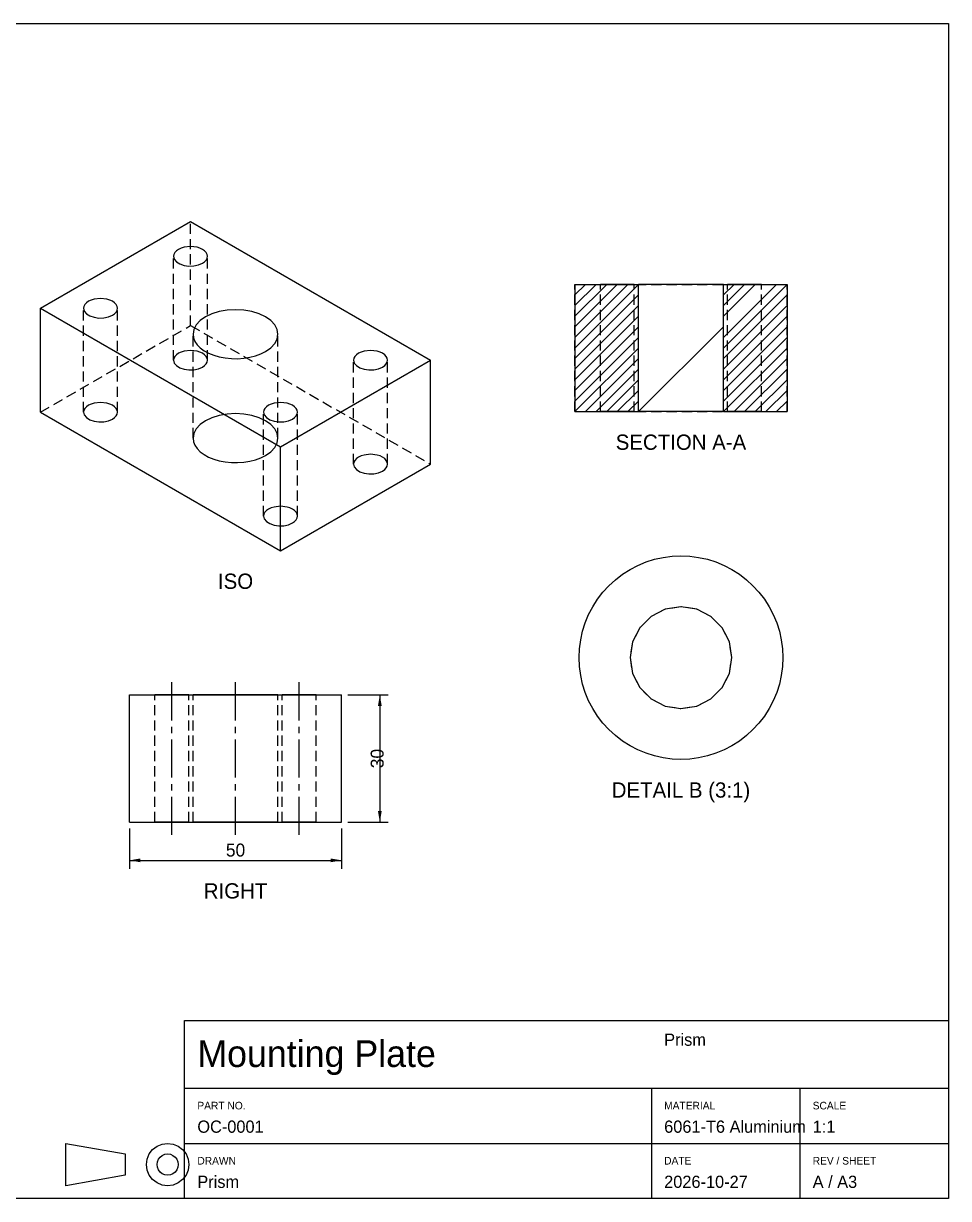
# Model space of a CAD drawing. Header units: millimetres. Extents: x 10 to 410, y 10 to 287.
# Drawn here: x 192 to 410, y 10 to 287 of the extents above; entities that cross this region are included whole.
import ezdxf
from ezdxf.enums import TextEntityAlignment as Align

# ---------------------------------------------------------------- set-up
doc = ezdxf.new("R2010")
doc.units = ezdxf.units.MM
doc.linetypes.add('CENTER', pattern=[13.5, 9, -1.5, 1.5, -1.5])
doc.linetypes.add('HIDDEN', pattern=[3.6, 2.4, -1.2])
for name, color, linetype in [('CENTER', 1, 'CENTER'), ('DIMENSION', 3, 'CONTINUOUS'), ('HATCH', 8, 'CONTINUOUS'), ('HIDDEN', 8, 'HIDDEN'), ('TEXT', 7, 'CONTINUOUS'), ('THIN', 7, 'CONTINUOUS'), ('VISIBLE', 7, 'CONTINUOUS')]:
    doc.layers.add(name, color=color, linetype=linetype)

msp = doc.modelspace()

# ---------------------------------------------------------------- linework, layer by layer
at = {"layer": 'CENTER'}
for p, q in [((227, 95.716), (227, 131.716)), ((227, 95.716), (227, 131.716)), ((242, 95.716), (242, 131.716)), ((257, 95.716), (257, 131.716)), ((257, 95.716), (257, 131.716))]:
    msp.add_line(p, q, dxfattribs=at)
at = {"layer": 'DIMENSION'}
for p, q in [((268.5, 128.716), (278, 128.716)), ((276, 128.716), (276, 98.716)), ((217, 97.216), (217, 87.716)), ((267, 97.216), (267, 87.716)), ((268.5, 98.716), (278, 98.716)), ((217, 89.716), (267, 89.716)), ((375, 36), (375, 10)), ((202, 23), (216, 20.5)), ((202, 13), (202, 23)), ((222.464, 21.536), (223.5, 22.33)), ((223.5, 22.33), (224.706, 22.83)), ((224.706, 22.83), (226, 23)), ((226, 23), (227.294, 22.83)), ((227.294, 22.83), (228.5, 22.33)), ((228.5, 22.33), (229.536, 21.536)), ((230, 23), (410, 23)), ((216, 20.5), (216, 15.5)), ((221.17, 19.294), (221.67, 20.5)), ((221.67, 20.5), (222.464, 21.536)), ((223.835, 19.25), (224.232, 19.768)), ((224.232, 19.768), (224.75, 20.165)), ((224.75, 20.165), (225.353, 20.415)), ((225.353, 20.415), (226, 20.5)), ((226, 20.5), (226.647, 20.415)), ((226.647, 20.415), (227.25, 20.165)), ((227.25, 20.165), (227.768, 19.768)), ((227.768, 19.768), (228.165, 19.25)), ((229.536, 21.536), (230.33, 20.5)), ((230.33, 20.5), (230.83, 19.294)), ((221, 18), (221.17, 19.294)), ((221.17, 16.706), (221, 18)), ((221.67, 15.5), (221.17, 16.706)), ((223.5, 18), (223.585, 18.647)), ((223.585, 17.353), (223.5, 18)), ((223.585, 18.647), (223.835, 19.25)), ((223.835, 16.75), (223.585, 17.353)), ((224.232, 16.232), (223.835, 16.75)), ((228.165, 16.75), (227.768, 16.232)), ((228.165, 19.25), (228.415, 18.647)), ((228.415, 17.353), (228.165, 16.75)), ((228.415, 18.647), (228.5, 18)), ((228.5, 18), (228.415, 17.353)), ((230.83, 16.706), (230.33, 15.5)), ((230.83, 19.294), (231, 18)), ((231, 18), (230.83, 16.706)), ((216, 15.5), (202, 13)), ((222.464, 14.464), (221.67, 15.5)), ((223.5, 13.67), (222.464, 14.464)), ((224.75, 15.835), (224.232, 16.232)), ((225.353, 15.585), (224.75, 15.835)), ((226, 15.5), (225.353, 15.585)), ((226.647, 15.585), (226, 15.5)), ((227.25, 15.835), (226.647, 15.585)), ((227.768, 16.232), (227.25, 15.835)), ((229.536, 14.464), (228.5, 13.67)), ((230.33, 15.5), (229.536, 14.464)), ((224.706, 13.17), (223.5, 13.67)), ((226, 13), (224.706, 13.17)), ((227.294, 13.17), (226, 13)), ((228.5, 13.67), (227.294, 13.17))]:
    msp.add_line(p, q, dxfattribs=at)
for points in [[(276, 128.716), (275.558, 126.116), (276.442, 126.116)], [(276, 98.716), (276.442, 101.316), (275.558, 101.316)], [(217, 89.716), (219.6, 89.274), (219.6, 90.158)], [(267, 89.716), (264.4, 90.158), (264.4, 89.274)]]:
    msp.add_solid(points, dxfattribs=at)
at = {"layer": 'HATCH'}
for p, q in [((321.962, 223), (324.462, 225.5)), ((321.962, 220.5), (326.962, 225.5)), ((321.962, 218), (329.462, 225.5)), ((321.962, 215.5), (331.962, 225.5)), ((321.962, 213), (334.462, 225.5)), ((321.962, 210.5), (336.962, 225.5)), ((356.962, 223), (359.462, 225.5)), ((356.962, 220.5), (361.962, 225.5)), ((356.962, 218), (364.462, 225.5)), ((356.962, 213), (369.462, 225.5)), ((356.962, 210.5), (371.962, 225.5)), ((321.962, 208), (336.962, 223)), ((356.962, 208), (371.962, 223)), ((321.962, 205.5), (336.962, 220.5)), ((356.962, 205.5), (371.962, 220.5)), ((321.962, 203), (336.962, 218)), ((356.962, 203), (371.962, 218)), ((321.962, 200.5), (336.962, 215.5)), ((336.962, 195.5), (356.962, 215.5)), ((356.962, 200.5), (371.962, 215.5)), ((321.962, 198), (336.962, 213)), ((356.962, 198), (371.962, 213)), ((321.962, 195.5), (336.962, 210.5)), ((324.462, 195.5), (336.962, 208)), ((356.962, 195.5), (371.962, 210.5)), ((359.462, 195.5), (371.962, 208)), ((326.962, 195.5), (336.962, 205.5)), ((361.962, 195.5), (371.962, 205.5)), ((329.462, 195.5), (336.962, 203)), ((364.462, 195.5), (371.962, 203)), ((331.962, 195.5), (336.962, 200.5)), ((366.962, 195.5), (371.962, 200.5)), ((334.462, 195.5), (336.962, 198)), ((369.462, 195.5), (371.962, 198))]:
    msp.add_line(p, q, dxfattribs=at)
at = {"layer": 'HIDDEN'}
for p, q in [((231.393, 215.789), (231.393, 240.284)), ((227.393, 207.624), (227.393, 232.119)), ((235.393, 207.624), (235.393, 232.119)), ((321.962, 195.5), (321.962, 225.5)), ((321.962, 225.5), (371.962, 225.5)), ((328.062, 225.5), (327.962, 225.5)), ((327.962, 225.5), (327.987, 225.5)), ((327.962, 195.5), (327.962, 225.5)), ((327.987, 225.5), (328.062, 225.5)), ((328.358, 225.5), (328.062, 225.5)), ((328.062, 225.5), (328.186, 225.5)), ((328.186, 225.5), (328.358, 225.5)), ((328.835, 225.5), (328.358, 225.5)), ((328.358, 225.5), (328.575, 225.5)), ((328.575, 225.5), (328.835, 225.5)), ((329.468, 225.5), (328.835, 225.5)), ((328.835, 225.5), (329.134, 225.5)), ((329.134, 225.5), (329.468, 225.5)), ((330.226, 225.5), (329.468, 225.5)), ((329.468, 225.5), (329.834, 225.5)), ((329.834, 225.5), (330.226, 225.5)), ((331.072, 225.5), (330.226, 225.5)), ((330.226, 225.5), (330.641, 225.5)), ((330.641, 225.5), (331.072, 225.5)), ((331.962, 225.5), (331.072, 225.5)), ((331.072, 225.5), (331.514, 225.5)), ((331.514, 225.5), (331.962, 225.5)), ((331.962, 225.5), (332.41, 225.5)), ((332.852, 225.5), (331.962, 225.5)), ((332.41, 225.5), (332.852, 225.5)), ((332.852, 225.5), (333.283, 225.5)), ((333.697, 225.5), (332.852, 225.5)), ((333.283, 225.5), (333.697, 225.5)), ((333.697, 225.5), (334.09, 225.5)), ((334.456, 225.5), (333.697, 225.5)), ((334.09, 225.5), (334.456, 225.5)), ((334.456, 225.5), (334.79, 225.5)), ((335.089, 225.5), (334.456, 225.5)), ((334.79, 225.5), (335.089, 225.5)), ((335.089, 225.5), (335.349, 225.5)), ((335.566, 225.5), (335.089, 225.5)), ((335.349, 225.5), (335.566, 225.5)), ((335.566, 225.5), (335.737, 225.5)), ((335.862, 225.5), (335.566, 225.5)), ((335.737, 225.5), (335.862, 225.5)), ((335.862, 225.5), (335.937, 225.5)), ((335.962, 225.5), (335.862, 225.5)), ((335.937, 225.5), (335.962, 225.5)), ((335.962, 195.5), (335.962, 225.5)), ((358.062, 225.5), (357.962, 225.5)), ((357.962, 225.5), (357.987, 225.5)), ((357.962, 195.5), (357.962, 225.5)), ((357.987, 225.5), (358.062, 225.5)), ((358.358, 225.5), (358.062, 225.5)), ((358.062, 225.5), (358.186, 225.5)), ((358.186, 225.5), (358.358, 225.5)), ((358.835, 225.5), (358.358, 225.5)), ((358.358, 225.5), (358.575, 225.5)), ((358.575, 225.5), (358.835, 225.5)), ((359.468, 225.5), (358.835, 225.5)), ((358.835, 225.5), (359.134, 225.5)), ((359.134, 225.5), (359.468, 225.5)), ((360.226, 225.5), (359.468, 225.5)), ((359.468, 225.5), (359.834, 225.5)), ((359.834, 225.5), (360.226, 225.5)), ((361.072, 225.5), (360.226, 225.5)), ((360.226, 225.5), (360.641, 225.5)), ((360.641, 225.5), (361.072, 225.5)), ((361.962, 225.5), (361.072, 225.5)), ((361.072, 225.5), (361.514, 225.5)), ((361.514, 225.5), (361.962, 225.5)), ((361.962, 225.5), (362.41, 225.5)), ((362.852, 225.5), (361.962, 225.5)), ((362.41, 225.5), (362.852, 225.5)), ((362.852, 225.5), (363.283, 225.5)), ((363.697, 225.5), (362.852, 225.5)), ((363.283, 225.5), (363.697, 225.5)), ((363.697, 225.5), (364.09, 225.5)), ((364.456, 225.5), (363.697, 225.5)), ((364.09, 225.5), (364.456, 225.5)), ((364.456, 225.5), (364.79, 225.5)), ((365.089, 225.5), (364.456, 225.5)), ((364.79, 225.5), (365.089, 225.5)), ((365.089, 225.5), (365.349, 225.5)), ((365.566, 225.5), (365.089, 225.5)), ((365.349, 225.5), (365.566, 225.5)), ((365.566, 225.5), (365.737, 225.5)), ((365.862, 225.5), (365.566, 225.5)), ((365.737, 225.5), (365.862, 225.5)), ((365.862, 225.5), (365.937, 225.5)), ((365.962, 225.5), (365.862, 225.5)), ((365.937, 225.5), (365.962, 225.5)), ((365.962, 195.5), (365.962, 225.5)), ((371.962, 195.5), (371.962, 225.5)), ((206.18, 195.376), (206.18, 219.871)), ((214.18, 195.376), (214.18, 219.871)), ((196.038, 195.376), (231.393, 215.789)), ((231.393, 215.789), (287.962, 183.129)), ((232, 189.253), (232, 213.747)), ((252, 189.253), (252, 213.747)), ((227.47, 208.074), (227.393, 207.624)), ((227.698, 208.507), (227.47, 208.074)), ((228.068, 208.907), (227.698, 208.507)), ((228.565, 209.257), (228.068, 208.907)), ((229.171, 209.544), (228.565, 209.257)), ((229.863, 209.757), (229.171, 209.544)), ((231.393, 209.933), (229.863, 209.757)), ((232.924, 209.757), (231.393, 209.933)), ((233.616, 209.544), (232.924, 209.757)), ((234.222, 209.257), (233.616, 209.544)), ((234.719, 208.907), (234.222, 209.257)), ((235.089, 208.507), (234.719, 208.907)), ((235.317, 208.074), (235.089, 208.507)), ((235.393, 207.624), (235.317, 208.074)), ((227.393, 207.624), (227.566, 206.953)), ((227.566, 206.953), (228.068, 206.341)), ((228.068, 206.341), (228.856, 205.839)), ((228.856, 205.839), (229.863, 205.49)), ((229.863, 205.49), (231.001, 205.325)), ((231.001, 205.325), (232.174, 205.359)), ((232.174, 205.359), (233.279, 205.587)), ((233.279, 205.587), (234.222, 205.991)), ((234.222, 205.991), (234.719, 206.341)), ((234.719, 206.341), (235.089, 206.74)), ((235.089, 206.74), (235.317, 207.173)), ((235.317, 207.173), (235.393, 207.624)), ((269.82, 183.129), (269.82, 207.624)), ((277.82, 183.129), (277.82, 207.624)), ((207.352, 197.009), (206.854, 196.659)), ((207.958, 197.296), (207.352, 197.009)), ((208.649, 197.51), (207.958, 197.296)), ((210.18, 197.686), (208.649, 197.51)), ((211.711, 197.51), (210.18, 197.686)), ((212.402, 197.296), (211.711, 197.51)), ((213.009, 197.009), (212.402, 197.296)), ((213.506, 196.659), (213.009, 197.009)), ((206.257, 195.827), (206.18, 195.376)), ((206.18, 195.376), (206.352, 194.706)), ((206.485, 196.26), (206.257, 195.827)), ((206.352, 194.706), (206.854, 194.093)), ((206.854, 196.659), (206.485, 196.26)), ((206.854, 194.093), (207.643, 193.591)), ((213.009, 193.743), (213.506, 194.093)), ((213.876, 196.26), (213.506, 196.659)), ((213.506, 194.093), (213.876, 194.493)), ((214.103, 195.827), (213.876, 196.26)), ((213.876, 194.493), (214.103, 194.926)), ((214.18, 195.376), (214.103, 195.827)), ((214.103, 194.926), (214.18, 195.376)), ((236.444, 194.053), (234.929, 193.335)), ((238.173, 194.587), (236.444, 194.053)), ((240.049, 194.915), (238.173, 194.587)), ((242, 195.026), (240.049, 194.915)), ((243.951, 194.915), (242, 195.026)), ((245.827, 194.587), (243.951, 194.915)), ((247.556, 194.053), (245.827, 194.587)), ((249.071, 193.335), (247.556, 194.053)), ((248.607, 170.881), (248.607, 195.376)), ((256.607, 170.881), (256.607, 195.376)), ((321.962, 195.5), (371.962, 195.5)), ((328.062, 195.5), (327.962, 195.5)), ((327.962, 195.5), (327.987, 195.5)), ((327.987, 195.5), (328.062, 195.5)), ((328.358, 195.5), (328.062, 195.5)), ((328.062, 195.5), (328.186, 195.5)), ((328.186, 195.5), (328.358, 195.5)), ((328.835, 195.5), (328.358, 195.5)), ((328.358, 195.5), (328.575, 195.5)), ((328.575, 195.5), (328.835, 195.5)), ((329.468, 195.5), (328.835, 195.5)), ((328.835, 195.5), (329.134, 195.5)), ((329.134, 195.5), (329.468, 195.5)), ((330.226, 195.5), (329.468, 195.5)), ((329.468, 195.5), (329.834, 195.5)), ((329.834, 195.5), (330.226, 195.5)), ((331.072, 195.5), (330.226, 195.5)), ((330.226, 195.5), (330.641, 195.5)), ((330.641, 195.5), (331.072, 195.5)), ((331.962, 195.5), (331.072, 195.5)), ((331.072, 195.5), (331.514, 195.5)), ((331.514, 195.5), (331.962, 195.5)), ((331.962, 195.5), (332.41, 195.5)), ((332.852, 195.5), (331.962, 195.5)), ((332.41, 195.5), (332.852, 195.5)), ((332.852, 195.5), (333.283, 195.5)), ((333.697, 195.5), (332.852, 195.5)), ((333.283, 195.5), (333.697, 195.5)), ((333.697, 195.5), (334.09, 195.5)), ((334.456, 195.5), (333.697, 195.5)), ((334.09, 195.5), (334.456, 195.5)), ((334.456, 195.5), (334.79, 195.5)), ((335.089, 195.5), (334.456, 195.5)), ((334.79, 195.5), (335.089, 195.5)), ((335.089, 195.5), (335.349, 195.5)), ((335.566, 195.5), (335.089, 195.5)), ((335.349, 195.5), (335.566, 195.5)), ((335.566, 195.5), (335.737, 195.5)), ((335.862, 195.5), (335.566, 195.5)), ((335.737, 195.5), (335.862, 195.5)), ((335.862, 195.5), (335.937, 195.5)), ((335.962, 195.5), (335.862, 195.5)), ((335.937, 195.5), (335.962, 195.5)), ((358.062, 195.5), (357.962, 195.5)), ((357.962, 195.5), (357.987, 195.5)), ((357.987, 195.5), (358.062, 195.5)), ((358.358, 195.5), (358.062, 195.5)), ((358.062, 195.5), (358.186, 195.5)), ((358.186, 195.5), (358.358, 195.5)), ((358.835, 195.5), (358.358, 195.5)), ((358.358, 195.5), (358.575, 195.5)), ((358.575, 195.5), (358.835, 195.5)), ((359.468, 195.5), (358.835, 195.5)), ((358.835, 195.5), (359.134, 195.5)), ((359.134, 195.5), (359.468, 195.5)), ((360.226, 195.5), (359.468, 195.5)), ((359.468, 195.5), (359.834, 195.5)), ((359.834, 195.5), (360.226, 195.5)), ((361.072, 195.5), (360.226, 195.5)), ((360.226, 195.5), (360.641, 195.5)), ((360.641, 195.5), (361.072, 195.5)), ((361.962, 195.5), (361.072, 195.5)), ((361.072, 195.5), (361.514, 195.5)), ((361.514, 195.5), (361.962, 195.5)), ((361.962, 195.5), (362.41, 195.5)), ((362.852, 195.5), (361.962, 195.5)), ((362.41, 195.5), (362.852, 195.5)), ((362.852, 195.5), (363.283, 195.5)), ((363.697, 195.5), (362.852, 195.5)), ((363.283, 195.5), (363.697, 195.5)), ((363.697, 195.5), (364.09, 195.5)), ((364.456, 195.5), (363.697, 195.5)), ((364.09, 195.5), (364.456, 195.5)), ((364.456, 195.5), (364.79, 195.5)), ((365.089, 195.5), (364.456, 195.5)), ((364.79, 195.5), (365.089, 195.5)), ((365.089, 195.5), (365.349, 195.5)), ((365.566, 195.5), (365.089, 195.5)), ((365.349, 195.5), (365.566, 195.5)), ((365.566, 195.5), (365.737, 195.5)), ((365.862, 195.5), (365.566, 195.5)), ((365.737, 195.5), (365.862, 195.5)), ((365.862, 195.5), (365.937, 195.5)), ((365.962, 195.5), (365.862, 195.5)), ((365.937, 195.5), (365.962, 195.5)), ((207.643, 193.591), (208.649, 193.243)), ((208.649, 193.243), (209.788, 193.078)), ((209.788, 193.078), (210.961, 193.111)), ((210.961, 193.111), (212.066, 193.34)), ((212.066, 193.34), (213.009, 193.743)), ((232.761, 191.462), (232.192, 190.379)), ((233.685, 192.46), (232.761, 191.462)), ((234.929, 193.335), (233.685, 192.46)), ((250.315, 192.46), (249.071, 193.335)), ((251.239, 191.462), (250.315, 192.46)), ((251.808, 190.379), (251.239, 191.462)), ((232.192, 190.379), (232, 189.253)), ((232, 189.253), (232.108, 188.405)), ((232.108, 188.405), (232.431, 187.577)), ((252, 189.253), (251.808, 190.379)), ((251.808, 188.126), (252, 189.253)), ((232.431, 187.577), (232.96, 186.784)), ((232.96, 186.784), (233.685, 186.045)), ((233.685, 186.045), (234.59, 185.375)), ((249.071, 185.17), (250.315, 186.045)), ((250.315, 186.045), (251.239, 187.043)), ((251.239, 187.043), (251.808, 188.126)), ((234.59, 185.375), (235.656, 184.79)), ((235.656, 184.79), (236.859, 184.3)), ((236.859, 184.3), (238.173, 183.919)), ((238.173, 183.919), (239.57, 183.652)), ((239.57, 183.652), (241.02, 183.507)), ((241.02, 183.507), (242.491, 183.486)), ((242.491, 183.486), (243.951, 183.59)), ((243.951, 183.59), (245.369, 183.817)), ((245.369, 183.817), (246.714, 184.161)), ((246.714, 184.161), (247.957, 184.615)), ((247.957, 184.615), (249.071, 185.17)), ((269.897, 183.579), (269.82, 183.129)), ((269.82, 183.129), (269.992, 182.458)), ((270.124, 184.013), (269.897, 183.579)), ((270.494, 184.412), (270.124, 184.013)), ((270.991, 184.762), (270.494, 184.412)), ((271.598, 185.049), (270.991, 184.762)), ((272.289, 185.262), (271.598, 185.049)), ((273.82, 185.438), (272.289, 185.262)), ((275.351, 185.262), (273.82, 185.438)), ((276.042, 185.049), (275.351, 185.262)), ((276.648, 184.762), (276.042, 185.049)), ((277.146, 184.412), (276.648, 184.762)), ((277.515, 184.013), (277.146, 184.412)), ((277.743, 183.579), (277.515, 184.013)), ((277.82, 183.129), (277.743, 183.579)), ((277.743, 182.678), (277.82, 183.129)), ((269.992, 182.458), (270.494, 181.846)), ((270.494, 181.846), (271.282, 181.344)), ((271.282, 181.344), (272.289, 180.995)), ((272.289, 180.995), (273.428, 180.831)), ((273.428, 180.831), (274.6, 180.864)), ((274.6, 180.864), (275.705, 181.092)), ((275.705, 181.092), (276.648, 181.496)), ((276.648, 181.496), (277.146, 181.846)), ((277.146, 181.846), (277.515, 182.245)), ((277.515, 182.245), (277.743, 182.678)), ((248.911, 171.765), (248.683, 171.332)), ((249.281, 172.164), (248.911, 171.765)), ((249.778, 172.514), (249.281, 172.164)), ((250.384, 172.802), (249.778, 172.514)), ((251.076, 173.015), (250.384, 172.802)), ((252.607, 173.191), (251.076, 173.015)), ((254.137, 173.015), (252.607, 173.191)), ((254.829, 172.802), (254.137, 173.015)), ((255.435, 172.514), (254.829, 172.802)), ((255.932, 172.164), (255.435, 172.514)), ((256.302, 171.765), (255.932, 172.164)), ((256.53, 171.332), (256.302, 171.765)), ((248.683, 171.332), (248.607, 170.881)), ((248.607, 170.881), (248.779, 170.211)), ((248.779, 170.211), (249.281, 169.598)), ((249.281, 169.598), (250.069, 169.096)), ((250.069, 169.096), (251.076, 168.748)), ((254.492, 168.845), (255.435, 169.248)), ((255.435, 169.248), (255.932, 169.598)), ((255.932, 169.598), (256.302, 169.998)), ((256.302, 169.998), (256.53, 170.431)), ((256.607, 170.881), (256.53, 171.332)), ((256.53, 170.431), (256.607, 170.881)), ((251.076, 168.748), (252.215, 168.583)), ((252.215, 168.583), (253.387, 168.616)), ((253.387, 168.616), (254.492, 168.845)), ((339.909, 147.208), (337.254, 144.553)), ((343.254, 148.913), (339.909, 147.208)), ((346.962, 149.5), (343.254, 148.913)), ((350.67, 148.913), (346.962, 149.5)), ((354.015, 147.208), (350.67, 148.913)), ((356.67, 144.553), (354.015, 147.208)), ((337.254, 144.553), (335.549, 141.208)), ((358.375, 141.208), (356.67, 144.553)), ((335.549, 141.208), (334.962, 137.5)), ((358.962, 137.5), (358.375, 141.208)), ((334.962, 137.5), (335.549, 133.792)), ((358.375, 133.792), (358.962, 137.5)), ((335.549, 133.792), (337.254, 130.447)), ((356.67, 130.447), (358.375, 133.792)), ((337.254, 130.447), (339.909, 127.792)), ((354.015, 127.792), (356.67, 130.447)), ((217, 98.716), (217, 128.716)), ((217, 128.716), (267, 128.716)), ((223.1, 128.716), (223, 128.716)), ((223, 128.716), (223.025, 128.716)), ((223.1, 128.716), (223, 128.716)), ((223, 128.716), (223.025, 128.716)), ((223, 98.716), (223, 128.716)), ((223, 98.716), (223, 128.716)), ((223.025, 128.716), (223.1, 128.716)), ((223.025, 128.716), (223.1, 128.716)), ((223.396, 128.716), (223.1, 128.716)), ((223.1, 128.716), (223.224, 128.716)), ((223.396, 128.716), (223.1, 128.716)), ((223.1, 128.716), (223.224, 128.716)), ((223.224, 128.716), (223.396, 128.716)), ((223.224, 128.716), (223.396, 128.716)), ((223.873, 128.716), (223.396, 128.716)), ((223.396, 128.716), (223.613, 128.716)), ((223.873, 128.716), (223.396, 128.716)), ((223.396, 128.716), (223.613, 128.716)), ((223.613, 128.716), (223.873, 128.716)), ((223.613, 128.716), (223.873, 128.716)), ((224.506, 128.716), (223.873, 128.716)), ((223.873, 128.716), (224.172, 128.716)), ((224.506, 128.716), (223.873, 128.716)), ((223.873, 128.716), (224.172, 128.716)), ((224.172, 128.716), (224.506, 128.716)), ((224.172, 128.716), (224.506, 128.716)), ((225.264, 128.716), (224.506, 128.716)), ((224.506, 128.716), (224.872, 128.716)), ((225.264, 128.716), (224.506, 128.716)), ((224.506, 128.716), (224.872, 128.716)), ((224.872, 128.716), (225.264, 128.716)), ((224.872, 128.716), (225.264, 128.716)), ((226.11, 128.716), (225.264, 128.716)), ((225.264, 128.716), (225.679, 128.716)), ((226.11, 128.716), (225.264, 128.716)), ((225.264, 128.716), (225.679, 128.716)), ((225.679, 128.716), (226.11, 128.716)), ((225.679, 128.716), (226.11, 128.716)), ((227, 128.716), (226.11, 128.716)), ((226.11, 128.716), (226.552, 128.716)), ((227, 128.716), (226.11, 128.716)), ((226.11, 128.716), (226.552, 128.716)), ((226.552, 128.716), (227, 128.716)), ((226.552, 128.716), (227, 128.716)), ((227, 128.716), (227.448, 128.716)), ((227.89, 128.716), (227, 128.716)), ((227, 128.716), (227.448, 128.716)), ((227.89, 128.716), (227, 128.716)), ((227.448, 128.716), (227.89, 128.716)), ((227.448, 128.716), (227.89, 128.716)), ((227.89, 128.716), (228.321, 128.716)), ((228.736, 128.716), (227.89, 128.716)), ((227.89, 128.716), (228.321, 128.716)), ((228.736, 128.716), (227.89, 128.716)), ((228.321, 128.716), (228.736, 128.716)), ((228.321, 128.716), (228.736, 128.716)), ((228.736, 128.716), (229.128, 128.716)), ((229.494, 128.716), (228.736, 128.716)), ((228.736, 128.716), (229.128, 128.716)), ((229.494, 128.716), (228.736, 128.716)), ((229.128, 128.716), (229.494, 128.716)), ((229.128, 128.716), (229.494, 128.716)), ((229.494, 128.716), (229.828, 128.716)), ((230.127, 128.716), (229.494, 128.716)), ((229.494, 128.716), (229.828, 128.716)), ((230.127, 128.716), (229.494, 128.716)), ((229.828, 128.716), (230.127, 128.716)), ((229.828, 128.716), (230.127, 128.716)), ((230.127, 128.716), (230.387, 128.716)), ((230.604, 128.716), (230.127, 128.716)), ((230.127, 128.716), (230.387, 128.716)), ((230.604, 128.716), (230.127, 128.716)), ((230.387, 128.716), (230.604, 128.716)), ((230.387, 128.716), (230.604, 128.716)), ((230.604, 128.716), (230.776, 128.716)), ((230.9, 128.716), (230.604, 128.716)), ((230.604, 128.716), (230.776, 128.716)), ((230.9, 128.716), (230.604, 128.716)), ((230.776, 128.716), (230.9, 128.716)), ((230.776, 128.716), (230.9, 128.716)), ((230.9, 128.716), (230.975, 128.716)), ((231, 128.716), (230.9, 128.716)), ((230.9, 128.716), (230.975, 128.716)), ((231, 128.716), (230.9, 128.716)), ((230.975, 128.716), (231, 128.716)), ((230.975, 128.716), (231, 128.716)), ((231, 98.716), (231, 128.716)), ((231, 98.716), (231, 128.716)), ((232.251, 128.716), (232, 128.716)), ((232, 128.716), (232.063, 128.716)), ((232, 98.716), (232, 128.716)), ((232.063, 128.716), (232.251, 128.716)), ((232.99, 128.716), (232.251, 128.716)), ((232.251, 128.716), (232.561, 128.716)), ((232.561, 128.716), (232.99, 128.716)), ((234.182, 128.716), (232.99, 128.716)), ((232.99, 128.716), (233.533, 128.716)), ((233.533, 128.716), (234.182, 128.716)), ((235.765, 128.716), (234.182, 128.716)), ((234.182, 128.716), (234.929, 128.716)), ((234.929, 128.716), (235.765, 128.716)), ((237.661, 128.716), (235.765, 128.716)), ((235.765, 128.716), (236.68, 128.716)), ((236.68, 128.716), (237.661, 128.716)), ((239.775, 128.716), (237.661, 128.716)), ((237.661, 128.716), (238.697, 128.716)), ((238.697, 128.716), (239.775, 128.716)), ((242, 128.716), (239.775, 128.716)), ((239.775, 128.716), (240.88, 128.716)), ((240.88, 128.716), (242, 128.716)), ((242, 128.716), (243.12, 128.716)), ((244.225, 128.716), (242, 128.716)), ((243.12, 128.716), (244.225, 128.716)), ((244.225, 128.716), (245.303, 128.716)), ((246.339, 128.716), (244.225, 128.716)), ((245.303, 128.716), (246.339, 128.716)), ((246.339, 128.716), (247.32, 128.716)), ((248.235, 128.716), (246.339, 128.716)), ((247.32, 128.716), (248.235, 128.716)), ((248.235, 128.716), (249.071, 128.716)), ((249.818, 128.716), (248.235, 128.716)), ((249.071, 128.716), (249.818, 128.716)), ((249.818, 128.716), (250.467, 128.716)), ((251.01, 128.716), (249.818, 128.716)), ((250.467, 128.716), (251.01, 128.716)), ((251.01, 128.716), (251.439, 128.716)), ((251.749, 128.716), (251.01, 128.716)), ((251.439, 128.716), (251.749, 128.716)), ((251.749, 128.716), (251.937, 128.716)), ((252, 128.716), (251.749, 128.716)), ((251.937, 128.716), (252, 128.716)), ((252, 98.716), (252, 128.716)), ((253.1, 128.716), (253, 128.716)), ((253, 128.716), (253.025, 128.716)), ((253.1, 128.716), (253, 128.716)), ((253, 128.716), (253.025, 128.716)), ((253, 98.716), (253, 128.716)), ((253, 98.716), (253, 128.716)), ((253.025, 128.716), (253.1, 128.716)), ((253.025, 128.716), (253.1, 128.716)), ((253.396, 128.716), (253.1, 128.716)), ((253.1, 128.716), (253.224, 128.716)), ((253.396, 128.716), (253.1, 128.716)), ((253.1, 128.716), (253.224, 128.716)), ((253.224, 128.716), (253.396, 128.716)), ((253.224, 128.716), (253.396, 128.716)), ((253.873, 128.716), (253.396, 128.716)), ((253.396, 128.716), (253.613, 128.716)), ((253.873, 128.716), (253.396, 128.716)), ((253.396, 128.716), (253.613, 128.716)), ((253.613, 128.716), (253.873, 128.716)), ((253.613, 128.716), (253.873, 128.716)), ((254.506, 128.716), (253.873, 128.716)), ((253.873, 128.716), (254.172, 128.716)), ((254.506, 128.716), (253.873, 128.716)), ((253.873, 128.716), (254.172, 128.716)), ((254.172, 128.716), (254.506, 128.716)), ((254.172, 128.716), (254.506, 128.716)), ((255.264, 128.716), (254.506, 128.716)), ((254.506, 128.716), (254.872, 128.716)), ((255.264, 128.716), (254.506, 128.716)), ((254.506, 128.716), (254.872, 128.716)), ((254.872, 128.716), (255.264, 128.716)), ((254.872, 128.716), (255.264, 128.716)), ((256.11, 128.716), (255.264, 128.716)), ((255.264, 128.716), (255.679, 128.716)), ((256.11, 128.716), (255.264, 128.716)), ((255.264, 128.716), (255.679, 128.716)), ((255.679, 128.716), (256.11, 128.716)), ((255.679, 128.716), (256.11, 128.716)), ((257, 128.716), (256.11, 128.716)), ((256.11, 128.716), (256.552, 128.716)), ((257, 128.716), (256.11, 128.716)), ((256.11, 128.716), (256.552, 128.716)), ((256.552, 128.716), (257, 128.716)), ((256.552, 128.716), (257, 128.716)), ((257, 128.716), (257.448, 128.716)), ((257.89, 128.716), (257, 128.716)), ((257, 128.716), (257.448, 128.716)), ((257.89, 128.716), (257, 128.716)), ((257.448, 128.716), (257.89, 128.716)), ((257.448, 128.716), (257.89, 128.716)), ((257.89, 128.716), (258.321, 128.716)), ((258.736, 128.716), (257.89, 128.716)), ((257.89, 128.716), (258.321, 128.716)), ((258.736, 128.716), (257.89, 128.716)), ((258.321, 128.716), (258.736, 128.716)), ((258.321, 128.716), (258.736, 128.716)), ((258.736, 128.716), (259.128, 128.716)), ((259.494, 128.716), (258.736, 128.716)), ((258.736, 128.716), (259.128, 128.716)), ((259.494, 128.716), (258.736, 128.716)), ((259.128, 128.716), (259.494, 128.716)), ((259.128, 128.716), (259.494, 128.716)), ((259.494, 128.716), (259.828, 128.716)), ((260.127, 128.716), (259.494, 128.716)), ((259.494, 128.716), (259.828, 128.716)), ((260.127, 128.716), (259.494, 128.716)), ((259.828, 128.716), (260.127, 128.716)), ((259.828, 128.716), (260.127, 128.716)), ((260.127, 128.716), (260.387, 128.716)), ((260.604, 128.716), (260.127, 128.716)), ((260.127, 128.716), (260.387, 128.716)), ((260.604, 128.716), (260.127, 128.716)), ((260.387, 128.716), (260.604, 128.716)), ((260.387, 128.716), (260.604, 128.716)), ((260.604, 128.716), (260.776, 128.716)), ((260.9, 128.716), (260.604, 128.716)), ((260.604, 128.716), (260.776, 128.716)), ((260.9, 128.716), (260.604, 128.716)), ((260.776, 128.716), (260.9, 128.716)), ((260.776, 128.716), (260.9, 128.716)), ((260.9, 128.716), (260.975, 128.716)), ((261, 128.716), (260.9, 128.716)), ((260.9, 128.716), (260.975, 128.716)), ((261, 128.716), (260.9, 128.716)), ((260.975, 128.716), (261, 128.716)), ((260.975, 128.716), (261, 128.716)), ((261, 98.716), (261, 128.716)), ((261, 98.716), (261, 128.716)), ((267, 98.716), (267, 128.716)), ((339.909, 127.792), (343.254, 126.087)), ((350.67, 126.087), (354.015, 127.792)), ((343.254, 126.087), (346.962, 125.5)), ((346.962, 125.5), (350.67, 126.087)), ((217, 98.716), (267, 98.716)), ((223.1, 98.716), (223, 98.716)), ((223, 98.716), (223.025, 98.716)), ((223.1, 98.716), (223, 98.716)), ((223, 98.716), (223.025, 98.716)), ((223.025, 98.716), (223.1, 98.716)), ((223.025, 98.716), (223.1, 98.716)), ((223.396, 98.716), (223.1, 98.716)), ((223.1, 98.716), (223.224, 98.716)), ((223.396, 98.716), (223.1, 98.716)), ((223.1, 98.716), (223.224, 98.716)), ((223.224, 98.716), (223.396, 98.716)), ((223.224, 98.716), (223.396, 98.716)), ((223.873, 98.716), (223.396, 98.716)), ((223.396, 98.716), (223.613, 98.716)), ((223.873, 98.716), (223.396, 98.716)), ((223.396, 98.716), (223.613, 98.716)), ((223.613, 98.716), (223.873, 98.716)), ((223.613, 98.716), (223.873, 98.716)), ((224.506, 98.716), (223.873, 98.716)), ((223.873, 98.716), (224.172, 98.716)), ((224.506, 98.716), (223.873, 98.716)), ((223.873, 98.716), (224.172, 98.716)), ((224.172, 98.716), (224.506, 98.716)), ((224.172, 98.716), (224.506, 98.716)), ((225.264, 98.716), (224.506, 98.716)), ((224.506, 98.716), (224.872, 98.716)), ((225.264, 98.716), (224.506, 98.716)), ((224.506, 98.716), (224.872, 98.716)), ((224.872, 98.716), (225.264, 98.716)), ((224.872, 98.716), (225.264, 98.716)), ((226.11, 98.716), (225.264, 98.716)), ((225.264, 98.716), (225.679, 98.716)), ((226.11, 98.716), (225.264, 98.716)), ((225.264, 98.716), (225.679, 98.716)), ((225.679, 98.716), (226.11, 98.716)), ((225.679, 98.716), (226.11, 98.716)), ((227, 98.716), (226.11, 98.716)), ((226.11, 98.716), (226.552, 98.716)), ((227, 98.716), (226.11, 98.716)), ((226.11, 98.716), (226.552, 98.716)), ((226.552, 98.716), (227, 98.716)), ((226.552, 98.716), (227, 98.716)), ((227, 98.716), (227.448, 98.716)), ((227.89, 98.716), (227, 98.716)), ((227, 98.716), (227.448, 98.716)), ((227.89, 98.716), (227, 98.716)), ((227.448, 98.716), (227.89, 98.716)), ((227.448, 98.716), (227.89, 98.716)), ((227.89, 98.716), (228.321, 98.716)), ((228.736, 98.716), (227.89, 98.716)), ((227.89, 98.716), (228.321, 98.716)), ((228.736, 98.716), (227.89, 98.716)), ((228.321, 98.716), (228.736, 98.716)), ((228.321, 98.716), (228.736, 98.716)), ((228.736, 98.716), (229.128, 98.716)), ((229.494, 98.716), (228.736, 98.716)), ((228.736, 98.716), (229.128, 98.716)), ((229.494, 98.716), (228.736, 98.716)), ((229.128, 98.716), (229.494, 98.716)), ((229.128, 98.716), (229.494, 98.716)), ((229.494, 98.716), (229.828, 98.716)), ((230.127, 98.716), (229.494, 98.716)), ((229.494, 98.716), (229.828, 98.716)), ((230.127, 98.716), (229.494, 98.716)), ((229.828, 98.716), (230.127, 98.716)), ((229.828, 98.716), (230.127, 98.716)), ((230.127, 98.716), (230.387, 98.716)), ((230.604, 98.716), (230.127, 98.716)), ((230.127, 98.716), (230.387, 98.716)), ((230.604, 98.716), (230.127, 98.716)), ((230.387, 98.716), (230.604, 98.716)), ((230.387, 98.716), (230.604, 98.716)), ((230.604, 98.716), (230.776, 98.716)), ((230.9, 98.716), (230.604, 98.716)), ((230.604, 98.716), (230.776, 98.716)), ((230.9, 98.716), (230.604, 98.716)), ((230.776, 98.716), (230.9, 98.716)), ((230.776, 98.716), (230.9, 98.716)), ((230.9, 98.716), (230.975, 98.716)), ((231, 98.716), (230.9, 98.716)), ((230.9, 98.716), (230.975, 98.716)), ((231, 98.716), (230.9, 98.716)), ((230.975, 98.716), (231, 98.716)), ((230.975, 98.716), (231, 98.716)), ((232.251, 98.716), (232, 98.716)), ((232, 98.716), (232.063, 98.716)), ((232.063, 98.716), (232.251, 98.716)), ((232.99, 98.716), (232.251, 98.716)), ((232.251, 98.716), (232.561, 98.716)), ((232.561, 98.716), (232.99, 98.716)), ((234.182, 98.716), (232.99, 98.716)), ((232.99, 98.716), (233.533, 98.716)), ((233.533, 98.716), (234.182, 98.716)), ((235.765, 98.716), (234.182, 98.716)), ((234.182, 98.716), (234.929, 98.716)), ((234.929, 98.716), (235.765, 98.716)), ((237.661, 98.716), (235.765, 98.716)), ((235.765, 98.716), (236.68, 98.716)), ((236.68, 98.716), (237.661, 98.716)), ((239.775, 98.716), (237.661, 98.716)), ((237.661, 98.716), (238.697, 98.716)), ((238.697, 98.716), (239.775, 98.716)), ((242, 98.716), (239.775, 98.716)), ((239.775, 98.716), (240.88, 98.716)), ((240.88, 98.716), (242, 98.716)), ((242, 98.716), (243.12, 98.716)), ((244.225, 98.716), (242, 98.716)), ((243.12, 98.716), (244.225, 98.716)), ((244.225, 98.716), (245.303, 98.716)), ((246.339, 98.716), (244.225, 98.716)), ((245.303, 98.716), (246.339, 98.716)), ((246.339, 98.716), (247.32, 98.716)), ((248.235, 98.716), (246.339, 98.716)), ((247.32, 98.716), (248.235, 98.716)), ((248.235, 98.716), (249.071, 98.716)), ((249.818, 98.716), (248.235, 98.716)), ((249.071, 98.716), (249.818, 98.716)), ((249.818, 98.716), (250.467, 98.716)), ((251.01, 98.716), (249.818, 98.716)), ((250.467, 98.716), (251.01, 98.716)), ((251.01, 98.716), (251.439, 98.716)), ((251.749, 98.716), (251.01, 98.716)), ((251.439, 98.716), (251.749, 98.716)), ((251.749, 98.716), (251.937, 98.716)), ((252, 98.716), (251.749, 98.716)), ((251.937, 98.716), (252, 98.716)), ((253.1, 98.716), (253, 98.716)), ((253, 98.716), (253.025, 98.716)), ((253.1, 98.716), (253, 98.716)), ((253, 98.716), (253.025, 98.716)), ((253.025, 98.716), (253.1, 98.716)), ((253.025, 98.716), (253.1, 98.716)), ((253.396, 98.716), (253.1, 98.716)), ((253.1, 98.716), (253.224, 98.716)), ((253.396, 98.716), (253.1, 98.716)), ((253.1, 98.716), (253.224, 98.716)), ((253.224, 98.716), (253.396, 98.716)), ((253.224, 98.716), (253.396, 98.716)), ((253.873, 98.716), (253.396, 98.716)), ((253.396, 98.716), (253.613, 98.716)), ((253.873, 98.716), (253.396, 98.716)), ((253.396, 98.716), (253.613, 98.716)), ((253.613, 98.716), (253.873, 98.716)), ((253.613, 98.716), (253.873, 98.716)), ((254.506, 98.716), (253.873, 98.716)), ((253.873, 98.716), (254.172, 98.716)), ((254.506, 98.716), (253.873, 98.716)), ((253.873, 98.716), (254.172, 98.716)), ((254.172, 98.716), (254.506, 98.716)), ((254.172, 98.716), (254.506, 98.716)), ((255.264, 98.716), (254.506, 98.716)), ((254.506, 98.716), (254.872, 98.716)), ((255.264, 98.716), (254.506, 98.716)), ((254.506, 98.716), (254.872, 98.716)), ((254.872, 98.716), (255.264, 98.716)), ((254.872, 98.716), (255.264, 98.716)), ((256.11, 98.716), (255.264, 98.716)), ((255.264, 98.716), (255.679, 98.716)), ((256.11, 98.716), (255.264, 98.716)), ((255.264, 98.716), (255.679, 98.716)), ((255.679, 98.716), (256.11, 98.716)), ((255.679, 98.716), (256.11, 98.716)), ((257, 98.716), (256.11, 98.716)), ((256.11, 98.716), (256.552, 98.716)), ((257, 98.716), (256.11, 98.716)), ((256.11, 98.716), (256.552, 98.716)), ((256.552, 98.716), (257, 98.716)), ((256.552, 98.716), (257, 98.716)), ((257, 98.716), (257.448, 98.716)), ((257.89, 98.716), (257, 98.716)), ((257, 98.716), (257.448, 98.716)), ((257.89, 98.716), (257, 98.716)), ((257.448, 98.716), (257.89, 98.716)), ((257.448, 98.716), (257.89, 98.716)), ((257.89, 98.716), (258.321, 98.716)), ((258.736, 98.716), (257.89, 98.716)), ((257.89, 98.716), (258.321, 98.716)), ((258.736, 98.716), (257.89, 98.716)), ((258.321, 98.716), (258.736, 98.716)), ((258.321, 98.716), (258.736, 98.716)), ((258.736, 98.716), (259.128, 98.716)), ((259.494, 98.716), (258.736, 98.716)), ((258.736, 98.716), (259.128, 98.716)), ((259.494, 98.716), (258.736, 98.716)), ((259.128, 98.716), (259.494, 98.716)), ((259.128, 98.716), (259.494, 98.716)), ((259.494, 98.716), (259.828, 98.716)), ((260.127, 98.716), (259.494, 98.716)), ((259.494, 98.716), (259.828, 98.716)), ((260.127, 98.716), (259.494, 98.716)), ((259.828, 98.716), (260.127, 98.716)), ((259.828, 98.716), (260.127, 98.716)), ((260.127, 98.716), (260.387, 98.716)), ((260.604, 98.716), (260.127, 98.716)), ((260.127, 98.716), (260.387, 98.716)), ((260.604, 98.716), (260.127, 98.716)), ((260.387, 98.716), (260.604, 98.716)), ((260.387, 98.716), (260.604, 98.716)), ((260.604, 98.716), (260.776, 98.716)), ((260.9, 98.716), (260.604, 98.716)), ((260.604, 98.716), (260.776, 98.716)), ((260.9, 98.716), (260.604, 98.716)), ((260.776, 98.716), (260.9, 98.716)), ((260.776, 98.716), (260.9, 98.716)), ((260.9, 98.716), (260.975, 98.716)), ((261, 98.716), (260.9, 98.716)), ((260.9, 98.716), (260.975, 98.716)), ((261, 98.716), (260.9, 98.716)), ((260.975, 98.716), (261, 98.716)), ((260.975, 98.716), (261, 98.716))]:
    msp.add_line(p, q, dxfattribs=at)
at = {"layer": 'THIN'}
for p, q in [((338.753, 160.053), (340.75, 160.682)), ((340.75, 160.682), (342.794, 161.135)), ((342.794, 161.135), (344.87, 161.409)), ((344.87, 161.409), (346.962, 161.5)), ((346.962, 161.5), (349.054, 161.409)), ((349.054, 161.409), (351.129, 161.135)), ((351.129, 161.135), (353.174, 160.682)), ((353.174, 160.682), (355.17, 160.053)), ((333.196, 157.16), (334.962, 158.285)), ((334.962, 158.285), (336.819, 159.251)), ((336.819, 159.251), (338.753, 160.053)), ((355.17, 160.053), (357.105, 159.251)), ((357.105, 159.251), (358.962, 158.285)), ((358.962, 158.285), (360.728, 157.16)), ((329.991, 154.471), (331.535, 155.885)), ((331.535, 155.885), (333.196, 157.16)), ((360.728, 157.16), (362.389, 155.885)), ((362.389, 155.885), (363.933, 154.471)), ((327.302, 151.266), (328.577, 152.927)), ((328.577, 152.927), (329.991, 154.471)), ((363.933, 154.471), (365.347, 152.927)), ((365.347, 152.927), (366.622, 151.266)), ((326.177, 149.5), (327.302, 151.266)), ((366.622, 151.266), (367.747, 149.5)), ((324.409, 145.708), (325.211, 147.643)), ((325.211, 147.643), (326.177, 149.5)), ((367.747, 149.5), (368.713, 147.643)), ((368.713, 147.643), (369.515, 145.708)), ((323.78, 143.712), (324.409, 145.708)), ((369.515, 145.708), (370.144, 143.712)), ((323.053, 139.592), (323.327, 141.668)), ((323.327, 141.668), (323.78, 143.712)), ((370.144, 143.712), (370.597, 141.668)), ((370.597, 141.668), (370.871, 139.592)), ((322.962, 137.5), (323.053, 139.592)), ((370.871, 139.592), (370.962, 137.5)), ((323.053, 135.408), (322.962, 137.5)), ((370.962, 137.5), (370.871, 135.408)), ((323.327, 133.332), (323.053, 135.408)), ((323.78, 131.288), (323.327, 133.332)), ((370.597, 133.332), (370.144, 131.288)), ((370.871, 135.408), (370.597, 133.332)), ((324.409, 129.292), (323.78, 131.288)), ((370.144, 131.288), (369.515, 129.292)), ((325.211, 127.357), (324.409, 129.292)), ((369.515, 129.292), (368.713, 127.357)), ((326.177, 125.5), (325.211, 127.357)), ((327.302, 123.734), (326.177, 125.5)), ((367.747, 125.5), (366.622, 123.734)), ((368.713, 127.357), (367.747, 125.5)), ((328.577, 122.073), (327.302, 123.734)), ((329.991, 120.529), (328.577, 122.073)), ((365.347, 122.073), (363.933, 120.529)), ((366.622, 123.734), (365.347, 122.073)), ((331.535, 119.115), (329.991, 120.529)), ((333.196, 117.84), (331.535, 119.115)), ((362.389, 119.115), (360.728, 117.84)), ((363.933, 120.529), (362.389, 119.115)), ((334.962, 116.715), (333.196, 117.84)), ((336.819, 115.749), (334.962, 116.715)), ((358.962, 116.715), (357.105, 115.749)), ((360.728, 117.84), (358.962, 116.715)), ((338.753, 114.947), (336.819, 115.749)), ((340.75, 114.318), (338.753, 114.947)), ((342.794, 113.865), (340.75, 114.318)), ((344.87, 113.591), (342.794, 113.865)), ((346.962, 113.5), (344.87, 113.591)), ((349.054, 113.591), (346.962, 113.5)), ((351.129, 113.865), (349.054, 113.591)), ((353.174, 114.318), (351.129, 113.865)), ((355.17, 114.947), (353.174, 114.318)), ((357.105, 115.749), (355.17, 114.947))]:
    msp.add_line(p, q, dxfattribs=at)
at = {"layer": 'VISIBLE'}
for p, q in [((10, 287), (410, 287)), ((410, 287), (410, 10)), ((196.038, 219.871), (231.393, 240.284)), ((231.393, 240.284), (287.962, 207.624)), ((227.698, 233.002), (227.47, 232.569)), ((228.068, 233.402), (227.698, 233.002)), ((228.565, 233.752), (228.068, 233.402)), ((229.171, 234.039), (228.565, 233.752)), ((229.863, 234.252), (229.171, 234.039)), ((231.393, 234.428), (229.863, 234.252)), ((232.924, 234.252), (231.393, 234.428)), ((233.616, 234.039), (232.924, 234.252)), ((234.222, 233.752), (233.616, 234.039)), ((234.719, 233.402), (234.222, 233.752)), ((235.089, 233.002), (234.719, 233.402)), ((235.317, 232.569), (235.089, 233.002)), ((227.47, 232.569), (227.393, 232.119)), ((227.393, 232.119), (227.566, 231.448)), ((227.566, 231.448), (228.068, 230.836)), ((228.068, 230.836), (228.856, 230.333)), ((228.856, 230.333), (229.863, 229.985)), ((229.863, 229.985), (231.001, 229.82)), ((232.174, 229.854), (233.279, 230.082)), ((233.279, 230.082), (234.222, 230.486)), ((234.222, 230.486), (234.719, 230.836)), ((234.719, 230.836), (235.089, 231.235)), ((235.089, 231.235), (235.317, 231.668)), ((235.393, 232.119), (235.317, 232.569)), ((235.317, 231.668), (235.393, 232.119)), ((231.001, 229.82), (232.174, 229.854)), ((321.962, 225.5), (321.962, 195.5)), ((321.962, 225.5), (336.962, 225.5)), ((337.213, 225.5), (336.962, 225.5)), ((336.962, 195.5), (336.962, 225.5)), ((337.952, 225.5), (337.213, 225.5)), ((339.144, 225.5), (337.952, 225.5)), ((340.727, 225.5), (339.144, 225.5)), ((342.623, 225.5), (340.727, 225.5)), ((344.737, 225.5), (342.623, 225.5)), ((346.962, 225.5), (344.737, 225.5)), ((349.187, 225.5), (346.962, 225.5)), ((351.301, 225.5), (349.187, 225.5)), ((353.197, 225.5), (351.301, 225.5)), ((354.78, 225.5), (353.197, 225.5)), ((355.972, 225.5), (354.78, 225.5)), ((356.711, 225.5), (355.972, 225.5)), ((356.962, 225.5), (356.711, 225.5)), ((356.962, 225.5), (371.962, 225.5)), ((356.962, 195.5), (356.962, 225.5)), ((371.962, 225.5), (371.962, 195.5)), ((207.958, 221.791), (207.352, 221.504)), ((208.649, 222.005), (207.958, 221.791)), ((210.18, 222.181), (208.649, 222.005)), ((211.711, 222.005), (210.18, 222.181)), ((212.402, 221.791), (211.711, 222.005)), ((213.009, 221.504), (212.402, 221.791)), ((196.038, 195.376), (196.038, 219.871)), ((196.038, 219.871), (252.607, 187.211)), ((206.257, 220.322), (206.18, 219.871)), ((206.18, 219.871), (206.352, 219.201)), ((206.485, 220.755), (206.257, 220.322)), ((206.352, 219.201), (206.854, 218.588)), ((206.854, 221.154), (206.485, 220.755)), ((207.352, 221.504), (206.854, 221.154)), ((213.506, 221.154), (213.009, 221.504)), ((213.876, 220.755), (213.506, 221.154)), ((213.506, 218.588), (213.876, 218.987)), ((214.103, 220.322), (213.876, 220.755)), ((213.876, 218.987), (214.103, 219.421)), ((214.18, 219.871), (214.103, 220.322)), ((214.103, 219.421), (214.18, 219.871)), ((238.173, 219.081), (236.444, 218.548)), ((240.049, 219.41), (238.173, 219.081)), ((242, 219.521), (240.049, 219.41)), ((243.951, 219.41), (242, 219.521)), ((245.827, 219.081), (243.951, 219.41)), ((247.556, 218.548), (245.827, 219.081)), ((206.854, 218.588), (207.643, 218.086)), ((207.643, 218.086), (208.649, 217.738)), ((208.649, 217.738), (209.788, 217.573)), ((209.788, 217.573), (210.961, 217.606)), ((210.961, 217.606), (212.066, 217.834)), ((212.066, 217.834), (213.009, 218.238)), ((213.009, 218.238), (213.506, 218.588)), ((233.685, 216.955), (232.761, 215.957)), ((234.929, 217.83), (233.685, 216.955)), ((236.444, 218.548), (234.929, 217.83)), ((249.071, 217.83), (247.556, 218.548)), ((250.315, 216.955), (249.071, 217.83)), ((251.239, 215.957), (250.315, 216.955)), ((232.192, 214.874), (232, 213.747)), ((232, 213.747), (232.108, 212.9)), ((232.761, 215.957), (232.192, 214.874)), ((251.808, 214.874), (251.239, 215.957)), ((252, 213.747), (251.808, 214.874)), ((251.808, 212.621), (252, 213.747)), ((232.108, 212.9), (232.431, 212.071)), ((232.431, 212.071), (232.96, 211.279)), ((232.96, 211.279), (233.685, 210.54)), ((233.685, 210.54), (234.59, 209.87)), ((249.071, 209.665), (250.315, 210.54)), ((250.315, 210.54), (251.239, 211.538)), ((251.239, 211.538), (251.808, 212.621)), ((234.59, 209.87), (235.656, 209.284)), ((235.656, 209.284), (236.859, 208.795)), ((236.859, 208.795), (238.173, 208.413)), ((238.173, 208.413), (239.57, 208.147)), ((239.57, 208.147), (241.02, 208.002)), ((241.02, 208.002), (242.491, 207.981)), ((242.491, 207.981), (243.951, 208.085)), ((243.951, 208.085), (245.369, 208.311)), ((245.369, 208.311), (246.714, 208.656)), ((246.714, 208.656), (247.957, 209.11)), ((247.957, 209.11), (249.071, 209.665)), ((269.897, 208.074), (269.82, 207.624)), ((270.124, 208.507), (269.897, 208.074)), ((270.494, 208.907), (270.124, 208.507)), ((270.991, 209.257), (270.494, 208.907)), ((271.598, 209.544), (270.991, 209.257)), ((272.289, 209.757), (271.598, 209.544)), ((273.82, 209.933), (272.289, 209.757)), ((275.351, 209.757), (273.82, 209.933)), ((276.042, 209.544), (275.351, 209.757)), ((276.648, 209.257), (276.042, 209.544)), ((277.146, 208.907), (276.648, 209.257)), ((277.515, 208.507), (277.146, 208.907)), ((277.743, 208.074), (277.515, 208.507)), ((277.82, 207.624), (277.743, 208.074)), ((252.607, 187.211), (287.962, 207.624)), ((269.82, 207.624), (269.992, 206.953)), ((269.992, 206.953), (270.494, 206.341)), ((270.494, 206.341), (271.282, 205.839)), ((271.282, 205.839), (272.289, 205.49)), ((272.289, 205.49), (273.428, 205.325)), ((273.428, 205.325), (274.6, 205.359)), ((274.6, 205.359), (275.705, 205.587)), ((275.705, 205.587), (276.648, 205.991)), ((276.648, 205.991), (277.146, 206.341)), ((277.146, 206.341), (277.515, 206.74)), ((277.515, 206.74), (277.743, 207.173)), ((277.743, 207.173), (277.82, 207.624)), ((287.962, 183.129), (287.962, 207.624)), ((249.778, 197.009), (249.281, 196.659)), ((250.384, 197.296), (249.778, 197.009)), ((251.076, 197.51), (250.384, 197.296)), ((252.607, 197.686), (251.076, 197.51)), ((254.137, 197.51), (252.607, 197.686)), ((254.829, 197.296), (254.137, 197.51)), ((255.435, 197.009), (254.829, 197.296)), ((255.932, 196.659), (255.435, 197.009)), ((196.038, 195.376), (252.607, 162.716)), ((248.683, 195.827), (248.607, 195.376)), ((248.607, 195.376), (248.779, 194.706)), ((248.911, 196.26), (248.683, 195.827)), ((248.779, 194.706), (249.281, 194.093)), ((249.281, 196.659), (248.911, 196.26)), ((249.281, 194.093), (250.069, 193.591)), ((255.435, 193.743), (255.932, 194.093)), ((256.302, 196.26), (255.932, 196.659)), ((255.932, 194.093), (256.302, 194.493)), ((256.53, 195.827), (256.302, 196.26)), ((256.302, 194.493), (256.53, 194.926)), ((256.607, 195.376), (256.53, 195.827)), ((256.53, 194.926), (256.607, 195.376)), ((321.962, 195.5), (336.962, 195.5)), ((337.213, 195.5), (336.962, 195.5)), ((337.952, 195.5), (337.213, 195.5)), ((339.144, 195.5), (337.952, 195.5)), ((340.727, 195.5), (339.144, 195.5)), ((342.623, 195.5), (340.727, 195.5)), ((344.737, 195.5), (342.623, 195.5)), ((346.962, 195.5), (344.737, 195.5)), ((349.187, 195.5), (346.962, 195.5)), ((351.301, 195.5), (349.187, 195.5)), ((353.197, 195.5), (351.301, 195.5)), ((354.78, 195.5), (353.197, 195.5)), ((355.972, 195.5), (354.78, 195.5)), ((356.711, 195.5), (355.972, 195.5)), ((356.962, 195.5), (356.711, 195.5)), ((356.962, 195.5), (371.962, 195.5)), ((250.069, 193.591), (251.076, 193.243)), ((251.076, 193.243), (252.215, 193.078)), ((252.215, 193.078), (253.387, 193.111)), ((253.387, 193.111), (254.492, 193.34)), ((254.492, 193.34), (255.435, 193.743)), ((252.607, 162.716), (252.607, 187.211)), ((252.607, 162.716), (287.962, 183.129)), ((339.909, 147.208), (337.254, 144.553)), ((343.254, 148.913), (339.909, 147.208)), ((346.962, 149.5), (343.254, 148.913)), ((350.67, 148.913), (346.962, 149.5)), ((354.015, 147.208), (350.67, 148.913)), ((356.67, 144.553), (354.015, 147.208)), ((337.254, 144.553), (335.549, 141.208)), ((358.375, 141.208), (356.67, 144.553)), ((335.549, 141.208), (334.962, 137.5)), ((358.962, 137.5), (358.375, 141.208)), ((334.962, 137.5), (335.549, 133.792)), ((358.375, 133.792), (358.962, 137.5)), ((335.549, 133.792), (337.254, 130.447)), ((356.67, 130.447), (358.375, 133.792)), ((337.254, 130.447), (339.909, 127.792)), ((354.015, 127.792), (356.67, 130.447)), ((217, 98.716), (217, 128.716)), ((217, 128.716), (267, 128.716)), ((267, 98.716), (267, 128.716)), ((339.909, 127.792), (343.254, 126.087)), ((350.67, 126.087), (354.015, 127.792)), ((343.254, 126.087), (346.962, 125.5)), ((346.962, 125.5), (350.67, 126.087)), ((217, 98.716), (267, 98.716)), ((230, 52), (410, 52)), ((230, 10), (230, 52)), ((410, 52), (410, 10)), ((230, 36), (410, 36)), ((340, 36), (340, 10)), ((410, 10), (10, 10)), ((410, 10), (230, 10))]:
    msp.add_line(p, q, dxfattribs=at)

# ---------------------------------------------------------------- texts
at = {"layer": 'TEXT'}
for s, height, p in [('SECTION A-A', 3.6, (346.962, 186.5)), ('ISO', 3.6, (242, 153.716)), ('DETAIL B (3:1)', 3.6, (346.962, 104.5)), ('50', 3.06, (242, 90.616)), ('RIGHT', 3.6, (242, 80.716))]:
    msp.add_text(s, height=height, dxfattribs=at).set_placement(p, align=Align.CENTER)
msp.add_text('30', height=3.06, rotation=90, dxfattribs=at).set_placement((276.9, 113.716), align=Align.CENTER)
for s, height, p in [('Mounting Plate', 6.3, (233, 41)), ('Prism', 2.88, (343, 46)), ('PART NO.', 1.8, (233, 31)), ('MATERIAL', 1.8, (343, 31)), ('SCALE', 1.8, (378, 31)), ('OC-0001', 2.88, (233, 25.5)), ('6061-T6 Aluminium', 2.88, (343, 25.5)), ('1:1', 2.88, (378, 25.5)), ('DRAWN', 1.8, (233, 18)), ('DATE', 1.8, (343, 18)), ('REV / SHEET', 1.8, (378, 18)), ('Prism', 2.88, (233, 12.5)), ('2026-10-27', 2.88, (343, 12.5)), ('A / A3', 2.88, (378, 12.5))]:
    msp.add_text(s, height=height, dxfattribs=at).set_placement(p)

doc.saveas('drawing.dxf')
